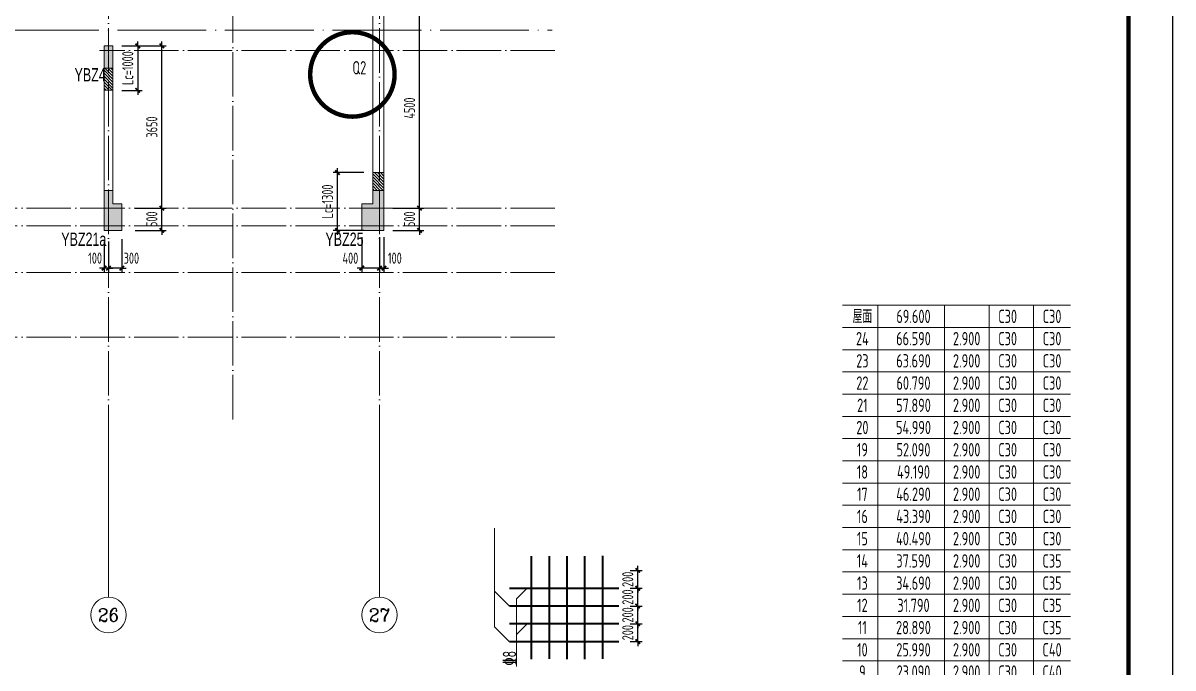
# Model space of a CAD drawing. Extents: x -129922 to 1190196, y -520662 to 139923.
# Drawn here: x 331230 to 357113, y -186818 to -172309 of the extents above; entities that cross this region are included whole.
import ezdxf
from ezdxf.enums import TextEntityAlignment as Align

# ---------------------------------------------------------------- set-up
doc = ezdxf.new("R2010")
doc.units = 0
doc.header["$LTSCALE"] = 1000
doc.header["$MEASUREMENT"] = 0
doc.linetypes.add('DASH', pattern=[0.35, 0.25, -0.1])
doc.linetypes.add('DOTE', pattern=[2.42, 2, -0.2, 0.02, -0.2])
for name, color, linetype, lineweight in [('A-标注-轴号', 3, 'Continuous', 15), ('A-标注-轴号文字', 7, 'Continuous', 15), ('A-轴线-塔楼', 1, 'DOTE', 9), ('A-轴线-隔墙', 41, 'DOTE', 9), ('S-基础-DIM', 3, 'Continuous', 20), ('S-基础-HATCH', 251, 'Continuous', 20), ('S-墙柱-COLU', 50, 'Continuous', 20), ('S-墙柱-DIM', 3, 'Continuous', 20), ('S-墙柱-Lc填充', 8, 'Continuous', 9), ('S-墙柱-REIN', 1, 'Continuous', 20), ('S-墙柱-WALL', 6, 'Continuous', 20), ('S-墙柱-编号', 4, 'Continuous', 20), ('S-板-文字', 7, 'Continuous', 20), ('S-轴网-轴线', 1, 'DOTE', 9), ('S-通用-TEXT', 7, 'Continuous', 20)]:
    doc.layers.add(name, color=color, linetype=linetype, lineweight=lineweight)
doc.layers.add('Tc', color=60, linetype='Continuous', plot=False)
doc.layers.add('Y-云图图框', color=7, linetype='Continuous')
doc.styles.add('_TCH_AXIS', font='COMPLEX.shx', dxfattribs={"bigfont": 'hztxt.shx'})
doc.styles.add('_YT_Name', font='', dxfattribs={"width": 0.8})
doc.styles.add('_YT_Sign_Text', font='ros.shx', dxfattribs={"width": 0.8, "bigfont": 'hztxt.shx'})
doc.styles.add('BW_Dim', font='Bweng.shx', dxfattribs={"width": 0.7, "bigfont": 'hztxt.shx'})
doc.styles.add('COMPLEX', font='COMPLEX')
doc.styles.get("Standard").update_dxf_attribs({"font": 'gbenor.shx', "bigfont": 'gbcbig.shx'})
doc.styles.add('TSSD_Dimension', font='tssdeng.shx', dxfattribs={"width": 0.7, "bigfont": 'HZTXT.SHX'})
doc.styles.add('TSSD_NORM', font='tssdeng.shx', dxfattribs={"width": 0.7, "bigfont": 'tssdchn.shx'})
doc.styles.add('TSSD_Rein', font='tssdeng.shx', dxfattribs={"width": 0.7, "bigfont": 'hztxt.shx'})
doc.styles.get('_YT_Name').set_extended_font_data('SimHei')
doc.dimstyles.new('TSSD_100_100', dxfattribs={"dimtxt": 250, "dimasz": 100, "dimexe": 100, "dimexo": 200, "dimgap": 100, "dimtad": 1, "dimdec": 0, "dimzin": 0, "dimdsep": 46, "dimtxsty": 'TSSD_Dimension', "dimblk": 'ARCHTICK', "dimcen": 0, "dimdle": 100, "dimclrt": 7, "dimadec": 0, "dimazin": 0, "dimtfac": 1, "dimtdec": 0, "dimtix": 1, "dimtmove": 2, "dimatfit": 0, "dimfxl": 0, "dimtolj": 1, "dimtzin": 0, "dimarcsym": 0})
doc.dimstyles.new('TSSD_100_100$0', dxfattribs={"dimtxt": 250, "dimasz": 100, "dimexe": 100, "dimexo": 250, "dimgap": 100, "dimtad": 1, "dimdec": 0, "dimzin": 0, "dimdsep": 46, "dimtxsty": 'TSSD_Dimension', "dimblk": 'ARCHTICK', "dimcen": 0, "dimdle": 100, "dimclrd": 3, "dimclre": 3, "dimclrt": 7, "dimadec": 0, "dimazin": 0, "dimtfac": 1, "dimtdec": 0, "dimtix": 1, "dimtmove": 2, "dimatfit": 0, "dimldrblk": 'ARCHTICK', "dimfxl": 0, "dimtolj": 1, "dimtzin": 0, "dimarcsym": 0})
doc.dimstyles.new('TSSD_20_100', dxfattribs={"dimtxt": 250, "dimasz": 100, "dimexe": 100, "dimexo": 250, "dimgap": 100, "dimtad": 1, "dimdec": 0, "dimlfac": 0.2, "dimzin": 0, "dimdsep": 46, "dimtxsty": 'TSSD_Dimension', "dimblk": 'ARCHTICK', "dimcen": 0, "dimdle": 100, "dimclrt": 7, "dimadec": 0, "dimazin": 0, "dimtfac": 1, "dimtdec": 0, "dimtix": 1, "dimtmove": 2, "dimatfit": 3, "dimfxl": 0, "dimtolj": 1, "dimtzin": 0, "dimarcsym": 0})

# ---------------------------------------------------------------- blocks, each defined once
blk = doc.blocks.new('ECMCTK_A1_横_单行图名--0')
at = {"color": 4}
blk.add_lwpolyline([(0, 0), (841, 0), (841, 594), (0, 594)], close=True, dxfattribs=at)
at = {"const_width": 1}
blk.add_lwpolyline([(25, 10), (831, 10), (831, 584), (25, 584)], close=True, dxfattribs=at)
at = {"color": 80, "flags": 3}
for tag, height, p in [('YTHQINS', 3, (34.31, 585.5)), ('ECMCKEY', 3, (292.07, 288.23)), ('YTTQINS', 5.62, (848.03, 12.81)), ('YTFRAME', 3, (652.76, 5.84)), ('YTBARCODE_T1', 3, (749.78, 5.95))]:
    blk.add_attdef(tag, text='', height=height, dxfattribs=at).set_placement(p, align=Align.MIDDLE_CENTER)
for tag, height, style, width, p in [('证书编号', 4, '_YT_Sign_Text', 0.8, (708.87, 43.81)), ('审查批准号', 4, '_YT_Sign_Text', 0.8, (761.06, 43.81)), ('工程号', 4, '_YT_Sign_Text', 0.5, (804.08, 44.12)), ('设计单位', 6, '_YT_Name', 0.8, (623.75, 38.6)), ('建设单位', 4, '_YT_Sign_Text', 0.8, (734.96, 36.11)), ('阶段', 4, '_YT_Sign_Text', 0.8, (804.08, 35.81)), ('项目号', 4, '_YT_Sign_Text', 0.5, (822.08, 33.72)), ('项目名称', 4, '_YT_Sign_Text', 0.8, (734.96, 28.11)), ('专业', 4, '_YT_Sign_Text', 0.8, (804.08, 27.31)), ('图纸编号', 4, '_YT_Sign_Text', 0.5, (803.93, 19.36)), ('图纸名称', 4.5, '_YT_Name', 0.8, (735.39, 15.06)), ('出图比例', 4.2, '_YT_Sign_Text', 0.8, (681.82, 11.78)), ('日期', 4, '_YT_Sign_Text', 0.5, (803.88, 12.13)), ('版本号', 4, '_YT_Sign_Text', 0.8, (822.08, 13))]:
    blk.add_attdef(tag, text='', height=height, dxfattribs=dict(style=style, width=width)).set_placement(p, align=Align.CENTER)
at = {"style": '_YT_Sign_Text', "width": 0.8, "flags": 3}
for tag, p, height in [('[审定人]', (590.95, 27.81), 4.1), ('{审定人}', (605.87, 26.45), 6.24), ('[校对人]', (642.23, 27.82), 4.1), ('{校对人}', (658.35, 26.53), 6.24), ('[审核人]', (591.01, 19.76), 4.1), ('{审核人}', (606.98, 18.44), 6.24), ('[设计人]', (642.47, 20.21), 4.1), ('{设计人}', (658.48, 18.54), 6.24), ('[项目负责人]', (590.78, 12.01), 4.1), ('{项目负责人}', (608.28, 10.72), 6.24), ('[专业负责人]', (642.74, 11.77), 4.1), ('{专业负责人}', (658.58, 10.36), 6.24)]:
    blk.add_attdef(tag, p, '', height=height, dxfattribs=at)
at = {"color": 80, "flags": 3}
for tag, p in [('YTBZSIT', (25, 10)), ('EXT_TK_LEFT', (25, 10)), ('YTQRCODE', (551.04, 11.91))]:
    blk.add_attdef(tag, p, '', height=3, dxfattribs=at)
blk = doc.blocks.new('_ArchTick')
at = {"color": 0, "linetype": 'ByBlock', "const_width": 0.4}
blk.add_lwpolyline([(-0.5, -0.5), (0.5, 0.5)], dxfattribs=at)
blk = doc.blocks.new('*D55')
at = {"layer": 'Defpoints', "color": 0, "transparency": 16777216}
for p in [(344643, -185824), (345066, -185824), (344643, -186224)]:
    blk.add_point(p, dxfattribs=at)
at = {"layer": 'S-基础-DIM', "color": 0, "lineweight": -2, "transparency": 16777216}
for p, q in [((344893, -185824), (345166, -185824)), ((345066, -185824), (345066, -185724)), ((345066, -186224), (345066, -185824)), ((344893, -186224), (345166, -186224)), ((345066, -186224), (345066, -186324))]:
    blk.add_line(p, q, dxfattribs=at)
at = {"layer": 'S-基础-DIM', "color": 0, "lineweight": -2, "transparency": 16777216, "xscale": 100, "yscale": 100, "zscale": 100}
for p, rotation in [((345066, -185824), 270), ((345066, -186224), 90)]:
    blk.add_blockref('_ArchTick', p, dxfattribs=dict(at, rotation=rotation))
at = {"layer": 'S-基础-DIM', "color": 7, "transparency": 16777216, "insert": (344841, -186024), "char_height": 250, "attachment_point": 5, "rotation": 90, "style": 'TSSD_Dimension'}
blk.add_mtext('\\A1;200', dxfattribs=at)
blk = doc.blocks.new('*D56')
at = {"layer": 'Defpoints', "color": 0, "transparency": 16777216}
for p in [(344643, -185424), (345066, -185424), (344643, -185824)]:
    blk.add_point(p, dxfattribs=at)
at = {"layer": 'S-基础-DIM', "color": 0, "lineweight": -2, "transparency": 16777216}
for p, q in [((344893, -185424), (345166, -185424)), ((345066, -185424), (345066, -185324)), ((345066, -185824), (345066, -185424)), ((344893, -185824), (345166, -185824)), ((345066, -185824), (345066, -185924))]:
    blk.add_line(p, q, dxfattribs=at)
at = {"layer": 'S-基础-DIM', "color": 0, "lineweight": -2, "transparency": 16777216, "xscale": 100, "yscale": 100, "zscale": 100}
for p, rotation in [((345066, -185424), 270), ((345066, -185824), 90)]:
    blk.add_blockref('_ArchTick', p, dxfattribs=dict(at, rotation=rotation))
at = {"layer": 'S-基础-DIM', "color": 7, "transparency": 16777216, "insert": (344841, -185624), "char_height": 250, "attachment_point": 5, "rotation": 90, "style": 'TSSD_Dimension'}
blk.add_mtext('\\A1;200', dxfattribs=at)
blk = doc.blocks.new('*D57')
at = {"layer": 'Defpoints', "color": 0, "transparency": 16777216}
for p in [(344643, -185024), (345066, -185024), (344643, -185424)]:
    blk.add_point(p, dxfattribs=at)
at = {"layer": 'S-基础-DIM', "color": 0, "lineweight": -2, "transparency": 16777216}
for p, q in [((344893, -185024), (345166, -185024)), ((345066, -185024), (345066, -184924)), ((345066, -185424), (345066, -185024)), ((344893, -185424), (345166, -185424)), ((345066, -185424), (345066, -185524))]:
    blk.add_line(p, q, dxfattribs=at)
at = {"layer": 'S-基础-DIM', "color": 0, "lineweight": -2, "transparency": 16777216, "xscale": 100, "yscale": 100, "zscale": 100}
for p, rotation in [((345066, -185024), 270), ((345066, -185424), 90)]:
    blk.add_blockref('_ArchTick', p, dxfattribs=dict(at, rotation=rotation))
at = {"layer": 'S-基础-DIM', "color": 7, "transparency": 16777216, "insert": (344841, -185224), "char_height": 250, "attachment_point": 5, "rotation": 90, "style": 'TSSD_Dimension'}
blk.add_mtext('\\A1;200', dxfattribs=at)
blk = doc.blocks.new('*D58')
at = {"layer": 'Defpoints', "color": 0, "transparency": 16777216}
for p in [(344643, -184624), (345066, -184624), (344643, -185024)]:
    blk.add_point(p, dxfattribs=at)
at = {"layer": 'S-基础-DIM', "color": 0, "lineweight": -2, "transparency": 16777216}
for p, q in [((345066, -184624), (345066, -184524)), ((344893, -184624), (345166, -184624)), ((345066, -185024), (345066, -184624)), ((344893, -185024), (345166, -185024)), ((345066, -185024), (345066, -185124))]:
    blk.add_line(p, q, dxfattribs=at)
at = {"layer": 'S-基础-DIM', "color": 0, "lineweight": -2, "transparency": 16777216, "xscale": 100, "yscale": 100, "zscale": 100}
for p, rotation in [((345066, -184624), 270), ((345066, -185024), 90)]:
    blk.add_blockref('_ArchTick', p, dxfattribs=dict(at, rotation=rotation))
at = {"layer": 'S-基础-DIM', "color": 7, "transparency": 16777216, "insert": (344841, -184824), "char_height": 250, "attachment_point": 5, "rotation": 90, "style": 'TSSD_Dimension'}
blk.add_mtext('\\A1;200', dxfattribs=at)
blk = doc.blocks.new('27F')
at = {"layer": 'S-通用-TEXT'}
for p, q in [((1009, 15068), (6141, 15068)), ((1809, 15068), (1809, 1293)), ((3309, 15068), (3309, 1293)), ((4309, 1293), (4309, 15068)), ((5309, 1293), (5309, 15068)), ((1009, 14568), (6141, 14568)), ((1009, 14068), (6141, 14068)), ((1009, 13568), (6141, 13568)), ((1009, 13068), (6141, 13068)), ((1009, 12568), (6141, 12568)), ((1009, 12068), (6141, 12068)), ((1009, 11568), (6141, 11568)), ((1009, 11068), (6141, 11068)), ((1009, 10568), (6141, 10568)), ((1009, 10068), (6141, 10068)), ((1009, 9568), (6141, 9568)), ((1009, 9068), (6141, 9068)), ((1009, 8568), (6141, 8568)), ((1009, 8068), (6141, 8068)), ((1009, 7568), (6141, 7568)), ((1009, 7068), (6141, 7068)), ((1009, 6568), (6141, 6568)), ((1009, 6068), (6141, 6068)), ((1009, 5568), (6141, 5568)), ((1009, 5068), (6141, 5068)), ((1009, 4568), (6141, 4568)), ((1009, 4068), (6141, 4068)), ((1009, 3568), (6141, 3568)), ((1009, 3068), (6141, 3068)), ((1009, 2068), (6141, 2068)), ((1009, 2007), (6141, 2007)), ((1009, 1293), (6141, 1293))]:
    blk.add_line(p, q, dxfattribs=at)
at = {"layer": 'S-通用-TEXT', "linetype": 'DASH'}
for p, q in [((1009, 2629), (6141, 2629)), ((1009, 2568), (6141, 2568)), ((1009, 2568), (6141, 2568)), ((1009, 2568), (6141, 2568))]:
    blk.add_line(p, q, dxfattribs=at)
at = {"layer": 'S-通用-TEXT'}
for points in [[(1009, 4586, 50, 50, 0), (744, 3854, 50, 50, 0), (745, 2735, 50, 50, 0), (1009, 2068, 0, 0, 0)], [(6141, 4074, 50, 50, 0), (6406, 3342, 50, 50, 0), (6406, 2735, 50, 50, 0), (6141, 2068, 0, 0, 0)]]:
    blk.add_lwpolyline(points, format="xyseb", dxfattribs=at)
at = {"layer": 'S-通用-TEXT', "const_width": 50}
blk.add_lwpolyline([(2361, 0), (4977, 0)], dxfattribs=at)
at = {"layer": 'S-通用-TEXT', "style": 'TSSD_Rein', "width": 0.7}
for s, p in [('屋面', (1459, 14818)), ('69.600', (2609, 14818)), ('C30', (4728, 14818)), ('C30', (5728, 14818)), ('24', (1459, 14318)), ('66.590', (2609, 14318)), ('2.900', (3806, 14318)), ('C30', (4728, 14318)), ('C30', (5728, 14318)), ('23', (1459, 13818)), ('63.690', (2609, 13818)), ('2.900', (3806, 13818)), ('C30', (4728, 13818)), ('C30', (5728, 13818)), ('22', (1459, 13318)), ('60.790', (2609, 13318)), ('2.900', (3806, 13318)), ('C30', (4728, 13318)), ('C30', (5728, 13318)), ('21', (1459, 12818)), ('57.890', (2609, 12818)), ('2.900', (3806, 12818)), ('C30', (4728, 12818)), ('C30', (5728, 12818)), ('20', (1459, 12318)), ('54.990', (2609, 12318)), ('2.900', (3806, 12318)), ('C30', (4728, 12318)), ('C30', (5728, 12318)), ('19', (1459, 11818)), ('52.090', (2609, 11818)), ('2.900', (3806, 11818)), ('C30', (4728, 11818)), ('C30', (5728, 11818)), ('18', (1459, 11318)), ('49.190', (2609, 11318)), ('2.900', (3806, 11318)), ('C30', (4728, 11318)), ('C30', (5728, 11318)), ('17', (1459, 10818)), ('46.290', (2609, 10818)), ('2.900', (3806, 10818)), ('C30', (4728, 10818)), ('C30', (5728, 10818)), ('16', (1459, 10318)), ('43.390', (2609, 10318)), ('2.900', (3806, 10318)), ('C30', (4728, 10318)), ('C30', (5728, 10318)), ('15', (1459, 9818)), ('40.490', (2609, 9818)), ('2.900', (3806, 9818)), ('C30', (4728, 9818)), ('C30', (5728, 9818)), ('14', (1459, 9318)), ('37.590', (2609, 9318)), ('2.900', (3806, 9318)), ('C30', (4728, 9318)), ('13', (1459, 8818)), ('34.690', (2609, 8818)), ('2.900', (3806, 8818)), ('C30', (4728, 8818)), ('12', (1459, 8318)), ('31.790', (2609, 8318)), ('2.900', (3806, 8318)), ('C30', (4728, 8318)), ('11', (1459, 7818)), ('28.890', (2609, 7818)), ('2.900', (3806, 7818)), ('C30', (4728, 7818)), ('10', (1459, 7318)), ('25.990', (2609, 7318)), ('2.900', (3806, 7318)), ('C30', (4728, 7318)), ('C40', (5728, 7318)), ('9', (1459, 6818)), ('23.090', (2609, 6818)), ('2.900', (3806, 6818)), ('C30', (4728, 6818)), ('C40', (5728, 6818)), ('8', (1459, 6318)), ('20.190', (2609, 6318)), ('2.900', (3806, 6318)), ('C30', (4728, 6318)), ('C40', (5728, 6318)), ('7', (1459, 5818)), ('17.290', (2609, 5818)), ('2.900', (3806, 5818)), ('C30', (4728, 5818)), ('C40', (5728, 5818)), ('6', (1459, 5318)), ('14.390', (2609, 5318)), ('2.900', (3806, 5318)), ('C30', (4728, 5318)), ('5', (1459, 4818)), ('11.490', (2609, 4818)), ('2.900', (3806, 4818)), ('C30', (4728, 4818)), ('4', (1459, 4318)), ('8.590', (2609, 4318)), ('2.900', (3806, 4318)), ('C30', (4728, 4318)), ('3', (1459, 3818)), ('5.690', (2609, 3818)), ('2.900', (3806, 3818)), ('C30', (4728, 3818)), ('2', (1459, 3318)), ('2.790', (2609, 3318)), ('2.900', (3806, 3318)), ('C30', (4728, 3318)), ('1', (1459, 2818)), ('-0.150', (2520, 2818)), ('2.940', (3806, 2818)), ('C30', (4728, 2818)), ('-1', (1349, 2318)), ('基础顶', (2520, 2318)), ('按实际', (3806, 2318)), ('详地下室', (4792, 2318)), ('层号', (1459, 1674)), ('标高 Hg', (2609, 1827)), ('层高', (3806, 1827)), ('梁、板', (4726, 1833)), ('墙、柱', (5726, 1833)), ('（m）', (2609, 1475)), ('（m）', (3806, 1475)), ('砼标号', (4726, 1480)), ('砼标号', (5726, 1480))]:
    blk.add_text(s, height=300, dxfattribs=at).set_placement(p, align=Align.MIDDLE_CENTER)
at = {"layer": 'S-通用-TEXT', "color": 6, "style": 'TSSD_Rein', "width": 0.7}
for s, p in [('C35', (5728, 9318)), ('C35', (5728, 8818)), ('C35', (5728, 8318)), ('C35', (5728, 7818)), ('C45', (5728, 5318)), ('C45', (5728, 4818)), ('C45', (5728, 4318)), ('C45', (5728, 3818)), ('C45', (5728, 3318)), ('C45', (5728, 2818)), ('C45', (5728, 2318))]:
    blk.add_text(s, height=300, dxfattribs=at).set_placement(p, align=Align.MIDDLE_CENTER)
at = {"layer": 'S-通用-TEXT', "color": 7, "style": 'TSSD_Rein', "width": 0.7}
for s, p in [('约束边缘构件', (500, 2502)), ('底部加强部位', (7150, 2013))]:
    blk.add_text(s, height=500, rotation=90, dxfattribs=at).set_placement(p)
at = {"layer": 'S-通用-TEXT', "style": 'TSSD_NORM', "width": 0.7}
for s, p in [('结 构 层 楼 面 ', (2665, 706)), ('标 高 砼 标 号', (2665, 106))]:
    blk.add_text(s, height=400, dxfattribs=at).set_placement(p)
blk = doc.blocks.new('24F')
at = {"layer": 'S-通用-TEXT'}
blk.add_blockref('27F', (0, 0), dxfattribs=at)
blk = doc.blocks.new('_AXISO')
blk.add_circle((0, 0), 0.5)
at = {"layer": 'S-板-文字', "style": 'COMPLEX', "width": 1.041667}
blk.add_attdef('A', text='', height=0.56, dxfattribs=at).set_placement((-0.25, -0.28), (0.25, -0.28), align=Align.FIT)
blk = doc.blocks.new('ZHOUWANG3')
at = {"layer": 'A-标注-轴号'}
for p, q in [((129752, 226834), (129752, 222834)), ((135852, 226834), (135852, 222834))]:
    blk.add_line(p, q, dxfattribs=at)
at = {"layer": 'A-轴线-塔楼', "linetype": 'DOTE', "ltscale": 0.5}
for p, q in [((129752, 248942), (129752, 226834)), ((135852, 248942), (135852, 226834)), ((139798, 231586), (85362, 231586)), ((139798, 228686), (85362, 228686))]:
    blk.add_line(p, q, dxfattribs=at)
at = {"layer": 'A-轴线-隔墙', "ltscale": 0.5}
for p, q in [((132552, 226834), (132552, 236486)), ((139798, 235136), (129552, 235136)), ((139798, 231186), (85362, 231186)), ((139798, 230136), (85362, 230136))]:
    blk.add_line(p, q, dxfattribs=at)
at = {"layer": 'A-标注-轴号'}
ref = blk.add_blockref('_AXISO', (129752, 222434), dxfattribs=dict(at, xscale=800, yscale=800, zscale=800))
ref.add_attrib('A', '26', dxfattribs={"layer": 'A-标注-轴号文字', "height": 294.3, "style": '_TCH_AXIS'}).set_placement((129514, 222286), (129990, 222286), align=Align.FIT)
ref = blk.add_blockref('_AXISO', (135852, 222434), dxfattribs=dict(at, xscale=800, yscale=800, zscale=800))
ref.add_attrib('A', '27', dxfattribs={"layer": 'A-标注-轴号文字', "height": 294.3, "style": '_TCH_AXIS'}).set_placement((135614, 222286), (136090, 222286), align=Align.FIT)
blk = doc.blocks.new('*D1966')
at = {"layer": 'Defpoints', "color": 0, "transparency": 16777216}
for p in [(338308, -175674), (339105, -175674), (339105, -176974)]:
    blk.add_point(p, dxfattribs=at)
at = {"layer": 'S-墙柱-DIM', "color": 0, "lineweight": -2, "transparency": 16777216}
for p, q in [((338905, -175674), (338208, -175674)), ((338308, -177074), (338308, -175574)), ((338905, -176974), (338208, -176974))]:
    blk.add_line(p, q, dxfattribs=at)
at = {"layer": 'S-墙柱-DIM', "color": 0, "lineweight": -2, "transparency": 16777216, "xscale": 100, "yscale": 100, "zscale": 100}
for p, rotation in [((338308, -175674), 90), ((338308, -176974), 270)]:
    blk.add_blockref('_ArchTick', p, dxfattribs=dict(at, rotation=rotation))
at = {"layer": 'S-墙柱-DIM', "color": 7, "transparency": 16777216, "insert": (338083, -176324), "char_height": 250, "attachment_point": 5, "rotation": 90, "style": 'TSSD_Dimension'}
blk.add_mtext('\\A1;Lc=1300', dxfattribs=at)
blk = doc.blocks.new('*D1967')
at = {"layer": 'Defpoints', "color": 0, "transparency": 16777216}
for p in [(333255, -172824), (333255, -173824), (333812, -173824)]:
    blk.add_point(p, dxfattribs=at)
at = {"layer": 'S-墙柱-DIM', "color": 0, "lineweight": -2, "transparency": 16777216}
for p, q in [((333455, -172824), (333912, -172824)), ((333812, -172824), (333812, -172724)), ((333812, -172824), (333812, -173824)), ((333455, -173824), (333912, -173824)), ((333812, -173824), (333812, -173924))]:
    blk.add_line(p, q, dxfattribs=at)
at = {"layer": 'S-墙柱-DIM', "color": 0, "lineweight": -2, "transparency": 16777216, "xscale": 100, "yscale": 100, "zscale": 100}
for p, rotation in [((333812, -172824), 270), ((333812, -173824), 90)]:
    blk.add_blockref('_ArchTick', p, dxfattribs=dict(at, rotation=rotation))
at = {"layer": 'S-墙柱-DIM', "color": 7, "transparency": 16777216, "insert": (333587, -173324), "char_height": 250, "attachment_point": 5, "rotation": 90, "style": 'TSSD_Dimension'}
blk.add_mtext('\\A1;Lc=1000', dxfattribs=at)
blk = doc.blocks.new('*D1976')
at = {"layer": 'Defpoints', "color": 0, "transparency": 16777216}
for p in [(339355, -171974), (340155, -171974), (339355, -176474)]:
    blk.add_point(p, dxfattribs=at)
at = {"layer": 'S-墙柱-DIM', "color": 0, "lineweight": -2, "transparency": 16777216}
for p, q in [((339555, -171974), (340255, -171974)), ((340155, -176574), (340155, -171874)), ((339555, -176474), (340255, -176474))]:
    blk.add_line(p, q, dxfattribs=at)
at = {"layer": 'S-墙柱-DIM', "color": 0, "lineweight": -2, "transparency": 16777216, "xscale": 100, "yscale": 100, "zscale": 100}
for p, rotation in [((340155, -171974), 90), ((340155, -176474), 270)]:
    blk.add_blockref('_ArchTick', p, dxfattribs=dict(at, rotation=rotation))
at = {"layer": 'S-墙柱-DIM', "color": 7, "transparency": 16777216, "insert": (339930, -174224), "char_height": 250, "attachment_point": 5, "rotation": 90, "style": 'TSSD_Dimension'}
blk.add_mtext('\\A1;4500', dxfattribs=at)
blk = doc.blocks.new('*D2035')
at = {"layer": 'Defpoints', "color": 0, "transparency": 16777216}
for p in [(333055, -177024), (333155, -177024), (333055, -177824)]:
    blk.add_point(p, dxfattribs=at)
at = {"layer": 'S-墙柱-DIM', "color": 0, "lineweight": -2, "transparency": 16777216}
for p, q in [((333055, -177224), (333055, -177924)), ((333155, -177224), (333155, -177924)), ((333055, -177824), (332955, -177824)), ((333155, -177824), (333055, -177824)), ((333155, -177824), (333255, -177824))]:
    blk.add_line(p, q, dxfattribs=at)
at = {"layer": 'S-墙柱-DIM', "color": 0, "lineweight": -2, "transparency": 16777216, "xscale": 100, "yscale": 100, "zscale": 100}
blk.add_blockref('_ArchTick', (333055, -177824), dxfattribs=at)
at = {"layer": 'S-墙柱-DIM', "color": 0, "lineweight": -2, "transparency": 16777216, "xscale": 100, "yscale": 100, "zscale": 100, "rotation": 180}
blk.add_blockref('_ArchTick', (333155, -177824), dxfattribs=at)
at = {"layer": 'S-墙柱-DIM', "color": 7, "transparency": 16777216, "insert": (332853, -177599), "char_height": 250, "attachment_point": 5, "style": 'TSSD_Dimension'}
blk.add_mtext('\\A1;100', dxfattribs=at)
blk = doc.blocks.new('*D2036')
at = {"layer": 'Defpoints', "color": 0, "transparency": 16777216}
for p in [(333155, -177024), (333455, -176974), (333155, -177824)]:
    blk.add_point(p, dxfattribs=at)
at = {"layer": 'S-墙柱-DIM', "color": 0, "lineweight": -2, "transparency": 16777216}
for p, q in [((333155, -177224), (333155, -177924)), ((333455, -177174), (333455, -177924)), ((333155, -177824), (333055, -177824)), ((333455, -177824), (333155, -177824)), ((333455, -177824), (333555, -177824))]:
    blk.add_line(p, q, dxfattribs=at)
at = {"layer": 'S-墙柱-DIM', "color": 0, "lineweight": -2, "transparency": 16777216, "xscale": 100, "yscale": 100, "zscale": 100}
blk.add_blockref('_ArchTick', (333155, -177824), dxfattribs=at)
at = {"layer": 'S-墙柱-DIM', "color": 0, "lineweight": -2, "transparency": 16777216, "xscale": 100, "yscale": 100, "zscale": 100, "rotation": 180}
blk.add_blockref('_ArchTick', (333455, -177824), dxfattribs=at)
at = {"layer": 'S-墙柱-DIM', "color": 7, "transparency": 16777216, "insert": (333670, -177599), "char_height": 250, "attachment_point": 5, "style": 'TSSD_Dimension'}
blk.add_mtext('\\A1;300', dxfattribs=at)
blk = doc.blocks.new('*D2037')
at = {"layer": 'Defpoints', "color": 0, "transparency": 16777216}
for p in [(333555, -172824), (334355, -172824), (333555, -176474)]:
    blk.add_point(p, dxfattribs=at)
at = {"layer": 'S-墙柱-DIM', "color": 0, "lineweight": -2, "transparency": 16777216}
for p, q in [((333755, -172824), (334455, -172824)), ((334355, -176574), (334355, -172724)), ((333755, -176474), (334455, -176474))]:
    blk.add_line(p, q, dxfattribs=at)
at = {"layer": 'S-墙柱-DIM', "color": 0, "lineweight": -2, "transparency": 16777216, "xscale": 100, "yscale": 100, "zscale": 100}
for p, rotation in [((334355, -172824), 90), ((334355, -176474), 270)]:
    blk.add_blockref('_ArchTick', p, dxfattribs=dict(at, rotation=rotation))
at = {"layer": 'S-墙柱-DIM', "color": 7, "transparency": 16777216, "insert": (334130, -174649), "char_height": 250, "attachment_point": 5, "rotation": 90, "style": 'TSSD_Dimension'}
blk.add_mtext('\\A1;3650', dxfattribs=at)
blk = doc.blocks.new('*D2038')
at = {"layer": 'Defpoints', "color": 0, "transparency": 16777216}
for p in [(333555, -176474), (334355, -176474), (333555, -176974)]:
    blk.add_point(p, dxfattribs=at)
at = {"layer": 'S-墙柱-DIM', "color": 0, "lineweight": -2, "transparency": 16777216}
for p, q in [((333755, -176474), (334455, -176474)), ((334355, -176474), (334355, -176374)), ((334355, -176974), (334355, -176474)), ((333755, -176974), (334455, -176974)), ((334355, -176974), (334355, -177074))]:
    blk.add_line(p, q, dxfattribs=at)
at = {"layer": 'S-墙柱-DIM', "color": 0, "lineweight": -2, "transparency": 16777216, "xscale": 100, "yscale": 100, "zscale": 100}
for p, rotation in [((334355, -176474), 270), ((334355, -176974), 90)]:
    blk.add_blockref('_ArchTick', p, dxfattribs=dict(at, rotation=rotation))
at = {"layer": 'S-墙柱-DIM', "color": 7, "transparency": 16777216, "insert": (334130, -176724), "char_height": 250, "attachment_point": 5, "rotation": 90, "style": 'TSSD_Dimension'}
blk.add_mtext('\\A1;500', dxfattribs=at)
blk = doc.blocks.new('*D2039')
at = {"layer": 'Defpoints', "color": 0, "transparency": 16777216}
for p in [(339255, -177024), (339355, -177024), (339255, -177824)]:
    blk.add_point(p, dxfattribs=at)
at = {"layer": 'S-墙柱-DIM', "color": 0, "lineweight": -2, "transparency": 16777216}
for p, q in [((339255, -177124), (339255, -177924)), ((339355, -177124), (339355, -177924)), ((339255, -177824), (339155, -177824)), ((339355, -177824), (339255, -177824)), ((339355, -177824), (339455, -177824))]:
    blk.add_line(p, q, dxfattribs=at)
at = {"layer": 'S-墙柱-DIM', "color": 0, "lineweight": -2, "transparency": 16777216, "xscale": 100, "yscale": 100, "zscale": 100}
blk.add_blockref('_ArchTick', (339255, -177824), dxfattribs=at)
at = {"layer": 'S-墙柱-DIM', "color": 0, "lineweight": -2, "transparency": 16777216, "xscale": 100, "yscale": 100, "zscale": 100, "rotation": 180}
blk.add_blockref('_ArchTick', (339355, -177824), dxfattribs=at)
at = {"layer": 'S-墙柱-DIM', "color": 7, "transparency": 16777216, "insert": (339599, -177599), "char_height": 250, "attachment_point": 5, "style": 'TSSD_Dimension'}
blk.add_mtext('\\A1;100', dxfattribs=at)
blk = doc.blocks.new('*D2040')
at = {"layer": 'Defpoints', "color": 0, "transparency": 16777216}
for p in [(338855, -177024), (339255, -177024), (338855, -177824)]:
    blk.add_point(p, dxfattribs=at)
at = {"layer": 'S-墙柱-DIM', "color": 0, "lineweight": -2, "transparency": 16777216}
for p, q in [((338855, -177124), (338855, -177924)), ((339255, -177124), (339255, -177924)), ((338855, -177824), (338755, -177824)), ((339255, -177824), (338855, -177824)), ((339255, -177824), (339355, -177824))]:
    blk.add_line(p, q, dxfattribs=at)
at = {"layer": 'S-墙柱-DIM', "color": 0, "lineweight": -2, "transparency": 16777216, "xscale": 100, "yscale": 100, "zscale": 100}
blk.add_blockref('_ArchTick', (338855, -177824), dxfattribs=at)
at = {"layer": 'S-墙柱-DIM', "color": 0, "lineweight": -2, "transparency": 16777216, "xscale": 100, "yscale": 100, "zscale": 100, "rotation": 180}
blk.add_blockref('_ArchTick', (339255, -177824), dxfattribs=at)
at = {"layer": 'S-墙柱-DIM', "color": 7, "transparency": 16777216, "insert": (338599, -177599), "char_height": 250, "attachment_point": 5, "style": 'TSSD_Dimension'}
blk.add_mtext('\\A1;400', dxfattribs=at)
blk = doc.blocks.new('*D2045')
at = {"layer": 'Defpoints', "color": 0, "transparency": 16777216}
for p in [(339355, -176474), (340155, -176474), (339355, -176974)]:
    blk.add_point(p, dxfattribs=at)
at = {"layer": 'S-墙柱-DIM', "color": 0, "lineweight": -2, "transparency": 16777216}
for p, q in [((339555, -176474), (340255, -176474)), ((340155, -176474), (340155, -176374)), ((340155, -176974), (340155, -176474)), ((339555, -176974), (340255, -176974)), ((340155, -176974), (340155, -177074))]:
    blk.add_line(p, q, dxfattribs=at)
at = {"layer": 'S-墙柱-DIM', "color": 0, "lineweight": -2, "transparency": 16777216, "xscale": 100, "yscale": 100, "zscale": 100}
for p, rotation in [((340155, -176474), 270), ((340155, -176974), 90)]:
    blk.add_blockref('_ArchTick', p, dxfattribs=dict(at, rotation=rotation))
at = {"layer": 'S-墙柱-DIM', "color": 7, "transparency": 16777216, "insert": (339930, -176724), "char_height": 250, "attachment_point": 5, "rotation": 90, "style": 'TSSD_Dimension'}
blk.add_mtext('\\A1;500', dxfattribs=at)

msp = doc.modelspace()

# ---------------------------------------------------------------- hatches: boundary and pattern name
at = {"layer": 'S-基础-HATCH', "ltscale": 0.2}
for points in [[(333254.6, -173323.8), (333254.6, -172823.8), (333054.6, -172823.8), (333054.6, -173323.8)], [(333454.6, -176373.8), (333254.6, -176373.8), (333254.6, -176073.8), (333054.6, -176073.8), (333054.6, -176973.8), (333454.6, -176973.8)], [(339354.6, -176973.8), (338854.6, -176973.8), (338854.6, -176373.8), (339104.6, -176373.8), (339104.6, -176073.8), (339354.6, -176073.8)]]:
    msp.add_hatch(color=256, dxfattribs=at).paths.add_polyline_path(points)
h = msp.add_hatch(color=256, dxfattribs=at)
h.paths.add_polyline_path([(339354.6, -176973.8), (338854.6, -176973.8), (338854.6, -176373.8), (339104.6, -176373.8), (339104.6, -176073.8), (339354.6, -176073.8)])
h.paths.add_polyline_path([(339104.6, -176373.8), (338854.6, -176373.8), (338854.6, -176973.8), (339354.6, -176973.8), (339354.6, -176073.8), (339104.6, -176073.8)], flags=16)
h = msp.add_hatch(color=256, dxfattribs=at)
h.paths.add_polyline_path([(339354.6, -176973.8), (338854.6, -176973.8), (338854.6, -176373.8), (339104.6, -176373.8), (339104.6, -176073.8), (339354.6, -176073.8)])
h.paths.add_polyline_path([(339104.6, -176373.8), (338854.6, -176373.8), (338854.6, -176973.8), (339354.6, -176973.8), (339354.6, -176073.8), (339104.6, -176073.8)], flags=16)
at = {"layer": 'S-墙柱-Lc填充'}
h = msp.add_hatch(dxfattribs=at)
h.set_pattern_fill('ANSI31', color=256, scale=30, style=0)
h.set_pattern_definition([(135, (-308304.86, -236716.607), (33.6759605, 33.6759605), [])])
h.paths.add_polyline_path([(333254.6, -173823.8), (333254.6, -173323.8), (333054.6, -173323.8), (333054.6, -173823.8)])
h = msp.add_hatch(dxfattribs=at)
h.set_pattern_fill('ANSI31', color=256, scale=30, style=0)
h.set_pattern_definition([(135, (-302304.857, -239066.607), (33.6759605, 33.6759605), [])])
h.paths.add_polyline_path([(339354.6, -176073.8), (339104.6, -176073.8), (339104.6, -175673.8), (339354.6, -175673.8)])

# ---------------------------------------------------------------- linework, layer by layer
at = {"layer": 'S-墙柱-COLU'}
for points in [[(333254.6, -172823.8), (333054.6, -172823.8), (333054.6, -173323.8), (333254.6, -173323.8)], [(333254.6, -176373.8), (333454.6, -176373.8), (333454.6, -176973.8), (333054.6, -176973.8), (333054.6, -176073.8), (333254.6, -176073.8)], [(339104.6, -176373.8), (338854.6, -176373.8), (338854.6, -176973.8), (339354.6, -176973.8), (339354.6, -176073.8), (339104.6, -176073.8)]]:
    msp.add_lwpolyline(points, close=True, dxfattribs=at)
msp.add_lwpolyline([(339354.6, -176973.8), (338854.6, -176973.8), (338854.6, -176373.8), (339104.6, -176373.8), (339104.6, -176073.8), (339354.6, -176073.8), (339354.6, -176973.8)], dxfattribs=at)
at = {"layer": 'S-墙柱-Lc填充'}
for p, q in [((333054.6, -173823.8), (333254.6, -173823.8)), ((339104.6, -175673.8), (339354.6, -175673.8))]:
    msp.add_line(p, q, dxfattribs=at)
for points in [[(333254.6, -173823.8), (333054.6, -173823.8), (333054.6, -173323.8), (333254.6, -173323.8)], [(339354.6, -176073.8), (339104.6, -176073.8), (339104.6, -175673.8), (339354.6, -175673.8)]]:
    msp.add_lwpolyline(points, close=True, dxfattribs=at)
at = {"layer": 'S-墙柱-REIN', "const_width": 45}
for points in [[(342673.5, -186620.7), (342673.5, -184300)], [(343073.5, -186619.2), (343073.5, -184298.5)], [(343473.5, -186620.7), (343473.5, -184300)], [(343873.5, -186620.7), (343873.5, -184300)], [(344273.4, -186614.7), (344273.4, -184294)], [(342175.8, -185023.9), (344643.1, -185023.9)], [(342175.8, -185423.9), (344643.1, -185423.9)], [(342175.8, -185823.9), (344643.1, -185823.9)], [(342175.8, -186223.9), (344643.1, -186223.9)]]:
    msp.add_lwpolyline(points, dxfattribs=at)
at = {"layer": 'S-墙柱-WALL'}
for points in [[(338854.6, -176373.8), (339104.6, -176373.8), (339104.6, -168973.8), (338264.6, -168973.8), (338264.6, -168723.8), (339354.6, -168723.8), (339354.6, -176973.8), (338854.6, -176973.8)], [(333454.6, -176373.8), (333254.6, -176373.8), (333254.6, -172823.8), (333054.6, -172823.8), (333054.6, -176973.8), (333454.6, -176973.8)]]:
    msp.add_lwpolyline(points, close=True, dxfattribs=at)
at = {"layer": 'S-轴网-轴线'}
msp.add_lwpolyline([(326096.4, -172473.8), (343141.2, -172473.8)], dxfattribs=at)
at = {"layer": 'S-通用-TEXT'}
for p, q in [((341842.5, -185890.7), (341842.5, -183672.5)), ((342575.8, -185023.9), (342335.7, -185264.1)), ((342175.8, -185423.9), (341842.5, -185090.7)), ((342335.7, -186783.4), (342335.7, -185264.1)), ((342575.8, -185823.9), (342335.7, -186064.1)), ((342175.8, -186223.9), (341842.5, -185890.7))]:
    msp.add_line(p, q, dxfattribs=at)
at = {"layer": 'Tc', "const_width": 100}
msp.add_lwpolyline([(337694.1, -173465.8, 1), (339594.1, -173465.8, 1)], format="xyb", close=True, dxfattribs=at)

# ---------------------------------------------------------------- block references
msp.add_blockref('ZHOUWANG3', (203402.7, -408060.2))
at = {"layer": 'S-通用-TEXT'}
msp.add_blockref('24F', (348663.5, -193727.1), dxfattribs=at)
at = {"layer": 'Y-云图图框', "xscale": 100, "yscale": 100, "zscale": 100}
msp.add_blockref('ECMCTK_A1_横_单行图名--0', (273013.3, -209217.4), dxfattribs=at)

# ---------------------------------------------------------------- texts
at = {"layer": 'S-墙柱-编号', "style": 'TSSD_Rein', "width": 0.7}
msp.add_text('Q2', height=300, dxfattribs=at).set_placement((338644.1, -173465.8))
at = {"layer": 'S-通用-TEXT', "color": 2, "style": 'BW_Dim', "width": 0.7}
for s, p in [('YBZ4', (332390.8, -173323.8)), ('YBZ21a', (332091.9, -177023.8)), ('YBZ25', (338037.3, -177023.8))]:
    msp.add_text(s, height=300, dxfattribs=at).set_placement(p, align=Align.TOP_LEFT)
at = {"layer": 'S-通用-TEXT', "style": 'TSSD_Rein', "width": 0.7}
msp.add_text('\x848', height=300, rotation=90, dxfattribs=at).set_placement((342178.9, -186597.5), align=Align.MIDDLE)

# ---------------------------------------------------------------- dimensions: what is measured, and where the dimension line sits
at = {"layer": 'S-基础-DIM'}
for p1, p2, picture, middle in [((344643.1, -185023.9), (344643.1, -184623.9), '*D58', (344840.6, -184823.9)), ((344643.1, -185423.9), (344643.1, -185023.9), '*D57', (344840.6, -185223.9)), ((344643.1, -185823.9), (344643.1, -185423.9), '*D56', (344840.6, -185623.9)), ((344643.1, -186223.9), (344643.1, -185823.9), '*D55', (344840.6, -186023.9))]:
    dim = msp.add_aligned_dim(p1=p1, p2=p2, distance=-422.6, text='200', dimstyle='TSSD_20_100', override={"dimlfac": 0.5}, dxfattribs=at)
    dim.commit()
    dim.dimension.update_dxf_attribs({"geometry": picture, "text_midpoint": middle})
at = {"layer": 'S-墙柱-DIM'}
for base, p1, p2, picture, middle in [((340154.6, -171973.8), (339354.6, -176473.8), (339354.6, -171973.8), '*D1976', (339929.6, -174223.8)), ((334354.6, -172823.8), (333554.6, -176473.8), (333554.6, -172823.8), '*D2037', (334129.6, -174648.8)), ((334354.6, -176473.8), (333554.6, -176973.8), (333554.6, -176473.8), '*D2038', (334129.6, -176723.8)), ((340154.6, -176473.8), (339354.6, -176973.8), (339354.6, -176473.8), '*D2045', (339929.6, -176723.8))]:
    dim = msp.add_linear_dim(base=base, p1=p1, p2=p2, angle=90, dimstyle='TSSD_100_100', dxfattribs=at)
    dim.commit()
    dim.dimension.update_dxf_attribs({"geometry": picture, "text_midpoint": middle})
for base, p1, p2, angle, picture, middle in [((333812.1, -173823.8), (333254.6, -172823.8), (333254.6, -173823.8), 270, '*D1967', (333587.1, -173323.8)), ((338308.2, -175673.8), (339104.6, -176973.8), (339104.6, -175673.8), 90, '*D1966', (338083.2, -176323.8))]:
    dim = msp.add_linear_dim(base=base, p1=p1, p2=p2, angle=angle, text='Lc=<>', dimstyle='TSSD_100_100', dxfattribs=at)
    dim.commit()
    dim.dimension.update_dxf_attribs({"geometry": picture, "text_midpoint": middle})
for base, p1, p2, picture, middle in [((333054.6, -177823.8), (333154.6, -177023.8), (333054.6, -177023.8), '*D2035', (332853, -177598.8)), ((333154.6, -177823.8), (333454.6, -176973.8), (333154.6, -177023.8), '*D2036', (333669.7, -177598.8))]:
    dim = msp.add_linear_dim(base=base, p1=p1, p2=p2, angle=180, dimstyle='TSSD_100_100', dxfattribs=at)
    dim.commit()
    dim.dimension.update_dxf_attribs({"geometry": picture, "text_midpoint": middle, "dimtype": 128})
for base, p1, p2, picture, middle in [((338854.6, -177823.8), (339254.6, -177023.8), (338854.6, -177023.8), '*D2040', (338598.9, -177598.8)), ((339254.6, -177823.8), (339354.6, -177023.8), (339254.6, -177023.8), '*D2039', (339598.9, -177598.8))]:
    dim = msp.add_linear_dim(base=base, p1=p1, p2=p2, angle=180, dimstyle='TSSD_100_100$0', override={"dimexo": 100, "dimclrd": 0, "dimclre": 0, "dimatfit": 0, "dimfxl": 1, "dimlwd": 65534}, dxfattribs=at)
    dim.commit()
    dim.dimension.update_dxf_attribs({"geometry": picture, "text_midpoint": middle, "dimtype": 129})

doc.saveas('drawing.dxf')
